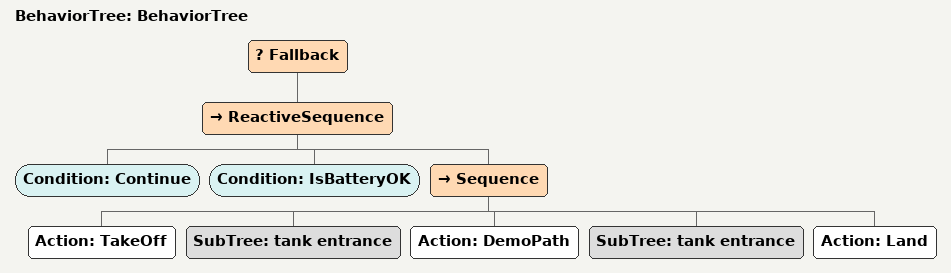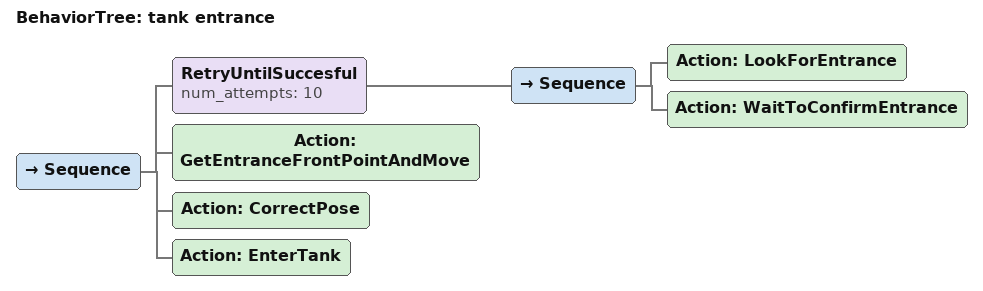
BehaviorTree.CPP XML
<?xml version="1.0"?>
<root main_tree_to_execute="BehaviorTree">
    <BehaviorTree ID="BehaviorTree">
        <Fallback>
            <ReactiveSequence>
                <Condition ID="Continue"/>
                <Condition ID="IsBatteryOK"/>
                <Sequence>
                    <Action ID="TakeOff"/>
                    <SubTree ID="tank entrance"/>
                    <Action ID="DemoPath"/>
                    <SubTree ID="tank entrance"/>
                    <Action ID="Land"/>
                </Sequence>
            </ReactiveSequence>
        </Fallback>
    </BehaviorTree>
    <BehaviorTree ID="tank entrance">
        <Sequence>
            <RetryUntilSuccesful num_attempts="10">
                <Sequence>
                    <Action ID="LookForEntrance"/>
                    <Action ID="WaitToConfirmEntrance"/>
                </Sequence>
            </RetryUntilSuccesful>
            <Action ID="GetEntranceFrontPointAndMove"/>
            <Action ID="CorrectPose"/>
            <Action ID="EnterTank"/>
        </Sequence>
    </BehaviorTree>
</root>
